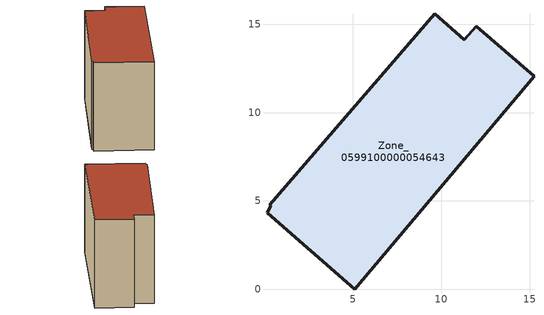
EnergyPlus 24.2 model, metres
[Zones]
Zone_0599100000054643
 floor ground (C_G): 0.14,4.32 0.36,4.72 0.3,4.79 9.63,15.59 11.3,14.12 11.96,14.88 15.23,12.05 5.09,0 z0
 wall outside (C_F): 15.23,12.05 11.96,14.88 11.3,14.12 9.63,15.59 0.3,4.79 0.36,4.72 0.14,4.32 5.09,0 15.23,12.05 z0:10.33
 roof outside (C_R): 0.36,4.72 0.14,4.32 5.09,0 15.23,12.05 11.96,14.88 11.3,14.12 9.63,15.59 0.3,4.79 z10.33
[BUILDING]
Pand.0599100000054643: North Axis=0; Terrain=City; Loads Convergence Tolerance Value=0.04; Temperature Convergence Tolerance Value=0.4; Solar Distribution=FullExterior; Maximum Number of Warmup Days=25; Minimum Number of Warmup Days=1
[Site:Location]
Rotterdam.The.Hague.AP_ZH_NLD Design_Conditions: Latitude=51.96; Longitude=4.45; Time Zone=1; Elevation=-4.5
[SITE:GROUNDTEMPERATURE:BUILDINGSURFACE]
18, 18, 18, 18, 18, 18, 18, 18, 18, 18, 18, 18
[MATERIAL] Thermal Absorptance=0.9; Solar Absorptance=0.7; Visible Absorptance=0.7
Name | Roughness | Thickness | Conductivity | Density | Specific Heat
G.TI.1946 | MediumSmooth | 0.15 | 1 | 540 | 1210
F.TI.1946 | Rough | 0.3 | 0.857143 | 1920 | 840
R.TI.1946 | MediumRough | 0.2 | 0.1 | 1500 | 1000
[CONSTRUCTION]
C_G: G.TI.1946
C_F: F.TI.1946
C_R: R.TI.1946
[ZONE]
Zone_0599100000054643: Type=1; Multiplier=1; Ceiling Height=Autocalculate; Volume=Autocalculate; Floor Area=autocalculate; Part of Total Floor Area=Yes
[ZONEINFILTRATION:DESIGNFLOWRATE]
Infil_Zone_0599100000054643: Zone or ZoneList or Space or SpaceList=Zone_0599100000054643; Schedule=AlwaysOn; Design Flow Rate Calculation Method=Flow/Area; Flow Rate per Floor Area=0.003; Constant Term Coefficient=1; Temperature Term Coefficient=0; Velocity Term Coefficient=0; Velocity Squared Term Coefficient=0
[HVACTEMPLATE:ZONE:IDEALLOADSAIRSYSTEM]
Zone_0599100000054643: Maximum Heating Supply Air Temperature=50; Minimum Cooling Supply Air Temperature=13; Maximum Heating Supply Air Humidity Ratio=0.0156; Minimum Cooling Supply Air Humidity Ratio=0.0077; Heating Limit=NoLimit; Cooling Limit=NoLimit; Dehumidification Control Type=ConstantSensibleHeatRatio; Cooling Sensible Heat Ratio=0.7; Dehumidification Setpoint=60; Humidification Control Type=None; Humidification Setpoint=30; Outdoor Air Method=None; Outdoor Air Flow Rate per Person=0.00944; Outdoor Air Flow Rate per Zone Floor Area=0; Outdoor Air Flow Rate per Zone=0; Demand Controlled Ventilation Type=None; Outdoor Air Economizer Type=NoEconomizer; Heat Recovery Type=None; Sensible Heat Recovery Effectiveness=0.7; Latent Heat Recovery Effectiveness=0.65
[ZONECONTROL:THERMOSTAT]
ThermostatControl_Zone_0599100000054643: Zone or ZoneList=Zone_0599100000054643; Control Type Schedule=DualSetpointControlType; Control 1=Thermostat_Zone_0599100000054643; Temperature Difference Between Cutout And Setpoint=0
[THERMOSTATSETPOINT:DUALSETPOINT]
Thermostat_Zone_0599100000054643: Heating Setpoint Temperature Schedule=HeatingSetpoint_Zone_0599100000054643; Cooling Setpoint Temperature Schedule=CoolingSetpoint_Zone_0599100000054643
[SCHEDULE:COMPACT]
HeatingSetpoint_Zone_0599100000054643: Through: 12/31, For: AllDays, Until: 24:00, 21
CoolingSetpoint_Zone_0599100000054643: Through: 12/31, For: AllDays, Until: 24:00, 24
DualSetpointControlType: Through: 12/31, For: AllDays, Until: 24:00, 4
AlwaysOn: Through: 12/31, For: AllDays, Until: 24:00, 1
